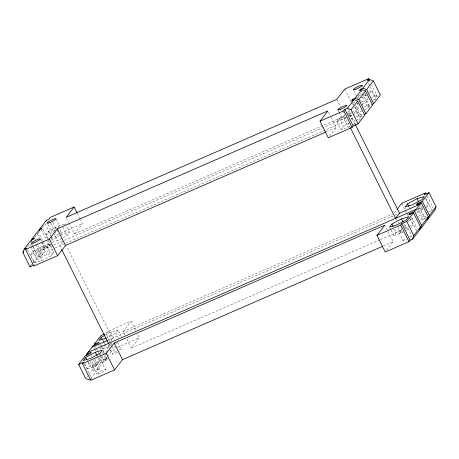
<?xml version="1.0" encoding="UTF-8"?>
<svg xmlns="http://www.w3.org/2000/svg" width="459" height="459" viewBox="0 0 459 459"><rect width="100%" height="100%" fill="white"/><g stroke="black" fill="none" stroke-linecap="round" stroke-linejoin="round"><path stroke-width="0.34" stroke-dasharray="2.29 1.72" d="M32.262 245.674L30.736 242.604L31.137 241.417M34.918 237.188L37.426 233.935L38.441 230.969M27.551 246.724L29.64 244.016L30.564 245.858M30.736 242.604L31.987 240.981M39.354 231.439L38.516 232.524L42.802 241.118M42.698 227.107L45.211 223.86L51.024 235.524M30.478 254.619L32.836 251.566L42.463 246.357L49.733 244.205L53.875 252.507L51.517 255.565L41.889 260.769L34.62 262.927L30.478 254.619L37.747 252.467L47.375 247.258L49.733 244.205M48.275 238.932L46.043 234.463L48.402 231.405L58.029 226.201L65.298 224.044L64.512 225.065M31.246 265.176L32.916 263.013M33.335 262.468L36.686 258.136L41.603 255.996L42.693 254.579L37.282 243.718M32.572 246.288L37.776 256.724L44.466 248.061L49.388 245.915L50.479 244.504L47.931 239.391M43.106 241.732L45.556 246.644L49.32 241.773M50.995 239.604L52.251 237.98L57.174 235.834L58.609 233.975L56.377 229.5M34.62 262.927L36.978 259.869L46.606 254.665L53.875 252.507M51.758 240.734L52.544 239.713L59.768 235.811M52.165 242.18L57.455 240.614L67.083 235.41L69.441 232.352L65.62 224.686M62.59 242.209L59.819 245.8L61.408 248.99M69.051 223.022L74.467 233.883L82.396 223.613L80.486 219.775M135.52 330.159L131.062 321.214L107.274 331.576L105.834 333.441L112.208 346.218M84.875 363.723L87.422 368.835L89.78 365.783L99.408 360.573L106.677 358.422L105.088 355.226M102.351 347.4L102.988 348.679L105.346 345.627M106.121 338.22L115.748 333.01L118.106 329.958L122.243 338.266M108.875 342.89L112.449 338.272L66.647 246.408M86.533 377.447L88.621 374.739M89.04 374.194L92.385 369.862L88.409 361.881M94.864 359.213L99.643 368.801L97.182 369.868L93.481 368.451L100.171 359.781L98.949 357.326M104.876 353.608L107.423 358.72L104.968 359.793L101.261 358.37L103.355 355.662M105.863 352.414L107.957 349.706L105.197 344.181M125.037 335.322L123.127 331.484L131.062 321.214M90.653 378.325L96.092 371.279L98.553 370.212L99.643 368.801M97.182 369.868L103.872 361.204L106.333 360.131L107.423 358.72M104.968 359.793L107.056 357.085M107.475 356.54L111.657 351.124L114.119 350.051L115.553 348.192L114.601 346.275M87.422 368.835L94.692 366.684L104.319 361.474L106.677 358.422M126.948 339.155L131.412 348.1L139.341 337.83L137.43 333.997M349.97 126.363L348.163 127.338L340.894 129.495L336.757 121.187L339.115 118.129L344.525 115.203M329.539 136.162L336.217 127.516L330.801 116.649M347.647 112.713L349.735 110.011M350.074 116.62L350.865 115.593L355.002 123.89M340.894 129.495L343.252 126.437L348.668 123.511M355.186 106.781L356.465 109.334L358.823 106.281M354.044 113.316L356.012 110.768L360.149 119.076L358.186 121.624M369.61 93.16L371.578 90.612L375.72 98.92L373.362 101.973M352.851 103.286L359.856 117.343L360.946 115.932L363.408 114.859M362.541 97.044L367.642 107.263L368.732 105.851L371.193 104.778M368.416 83.131L375.422 97.188L376.862 95.323L371.767 85.099M394.224 213.022L396.731 209.78M391.154 230.292L393.702 235.404L396.06 232.352L401.476 229.42M386.484 250.379L393.168 241.732L385.199 225.759M404.597 226.935L406.68 224.227M408.349 222.07L410.019 219.907L414.523 217.945M410.989 227.532L412.957 224.99L409.772 218.599M426.164 207.887L428.522 204.829L425.654 199.08M60.364 235.484L62.172 234.509L69.441 232.352M358.29 96.023L361.296 94.393M361.394 97.899L366.81 94.967M362.432 104.331L368.451 101.072L364.308 92.77M347.538 113.574L356.012 110.768M363.735 107.182L370.35 103.602M336.757 121.187L344.021 119.03L346.43 117.728M349.437 116.104L352.449 114.475M353.579 124.412L356.591 122.782M105.421 335.041L110.837 332.109L118.106 329.958M115.674 343.596L116.879 342.942M417.644 208.937L422.578 206.596M423.158 209.511L416.537 213.091L415.9 211.817M404.482 227.79L407.667 226.557M393.702 235.404L400.971 233.252L403.375 231.95M406.387 230.32L408.791 229.018M60.536 233.132L82.396 223.613M356.93 104.009L358.221 103.447M361.434 102.047L368.502 98.966M371.721 97.566L376.862 95.323M375.422 97.188L377.883 96.115M74.467 233.883L345.145 115.961M45.556 246.644L50.479 244.504M367.642 107.263L370.717 105.926M43.278 249.598L52.888 245.41M53.531 245.135L346.27 117.596M349.551 116.167L352.151 115.037M352.787 114.756L361.761 110.848M364.962 109.454L369.449 107.498M39.313 254.734L54.69 248.032M55.332 247.757L65.075 243.511M65.729 243.224L346.901 120.728L350.079 127.109M350.745 119.053L355.232 117.102M355.874 116.821L362.92 113.752M37.776 256.724L42.693 254.579M326.366 131.808L336.217 127.516M359.856 117.343L362.317 116.27M123.127 331.484L392.491 214.135M107.963 340.222L394.275 215.489M394.929 215.202L396.903 214.342M117.487 347.354L139.341 337.83M418.379 216.264L425.453 213.183M428.666 211.783L433.164 209.82M131.412 348.1L379.754 239.908M380.408 239.621L402.09 230.177L400.179 226.344M383.311 246.024L393.168 241.732M90.63 379.415L91.857 378.876L84.215 363.539M368.933 91.398L371.578 90.612M373.075 99.706L375.72 98.92M356.465 109.334L360.43 108.163M355.524 120.447L352.879 121.233L348.742 112.925M356.184 120.252L360.149 119.076M46.043 234.463L53.313 232.306M425.877 205.615L428.522 204.829M408.332 226.356L412.957 224.99M102.988 348.679L110.258 346.528L108.984 343.969M109.804 350.418L111.657 351.124M100.171 359.781L103.872 361.204M92.385 369.862L96.092 371.279M369.214 79.986L370.493 82.545M427.117 196.125L433.17 208.266M425.682 197.984L432.051 210.767M362.226 85.322L362.862 86.602M420.616 205.707L421.253 206.986M360.768 89.878L368.732 105.851M419.308 207.29L425.361 219.431M360.631 93.206L361.267 94.485M417.897 208.065L423.95 220.205M360.229 100.154L363.413 106.545M353.705 90.348L357.527 98.014M357.228 103.086L358.502 105.645M409.078 207.078L410.03 209M353.941 101.875L354.577 103.149M355.851 105.708L360.946 115.932M411.522 217.371L417.26 228.869M352.323 101.032L353.912 104.222M405.446 207.577L406.083 208.856M410.116 218.14L416.485 230.923M344.789 89.075L351.164 101.852M351.485 102.495L353.074 105.69M401.74 203.291L406.519 212.878M406.835 213.515L407.793 215.432M348.576 109.317L350.802 113.792M407.753 228.008L411.889 236.31M404.092 223.946L405.687 227.142M336.86 99.345L340.681 107.016M342.592 110.848L344.824 115.318M396.358 218.673L398.584 223.149M344.021 119.03L348.163 127.338M398.102 227.498L400.971 233.252M337.818 109.862L338.776 111.778M339.092 112.415L341.961 118.17A4.934 0.78 -26.5 0 0 345.495 117.257M401.923 230.051A4.934 0.78 -26.5 0 0 398.905 232.386L403.048 240.694A4.934 0.78 -26.5 0 0 406.588 239.782M339.115 118.129L343.252 126.437M394.465 229.156L396.06 232.352M389.88 227.733L390.833 229.655M328.575 112.18L330.486 116.012M77.301 213.389L80.164 219.138M66.498 217.91L68.73 222.38M62.94 227.102L67.083 235.41M115.748 333.01L118.296 338.122M55.906 218.696L59.727 226.367M117.63 342.5L121.136 349.529M58.029 226.201L62.172 234.509M110.837 332.109L114.658 339.78M52.877 222.472L56.061 228.863M107.274 331.576L112.369 341.8M50.8 223.057L54.621 230.722M54.942 231.365L57.174 235.834M112.524 346.861L114.119 350.051M53.634 232.948L57.455 240.614M47.793 224.474L51.293 231.502M108.244 345.719L109.833 348.915M110.154 349.557L112.386 354.027M51.333 236.138L52.251 237.98M103.361 340.498L104.893 343.567M48.402 231.405L50.633 235.88M50.949 236.517L52.544 239.713M102.799 340.515L103.757 342.431M104.073 343.068L104.709 344.348M101.078 344.847L102.036 346.763M42.83 229.167L47.61 238.749M100.418 344.663L101.055 345.943M101.37 346.579L104.56 352.971M103.172 351.393L104.767 354.589M41.103 229.299L49.388 245.915M98.369 344.158L100.917 349.27M102.512 352.466L106.333 360.131M47.375 247.258L51.517 255.565M100.498 353.809L101.45 355.725M101.772 356.362L104.319 361.474M95.443 346.706L96.057 347.933M96.361 348.547L97.279 350.389M97.589 351.003L98.507 352.845M98.811 353.459L99.729 355.3M100.039 355.914L101.261 358.37M40.392 238.95L41.666 241.509M41.987 242.145L44.534 247.258A4.934 0.78 -26.5 0 1 37.954 251.211A4.934 0.78 -26.5 0 1 37.827 249.765A4.934 0.78 -26.5 0 1 44.534 247.258M101.479 361.474A4.934 0.78 -26.5 0 1 94.898 365.427A4.934 0.78 -26.5 0 1 94.772 363.981A4.934 0.78 -26.5 0 1 101.479 361.474L105.622 369.782A4.934 0.78 -26.5 0 1 99.041 373.735A4.934 0.78 -26.5 0 1 98.915 372.289A4.934 0.78 -26.5 0 1 105.622 369.782M37.426 233.935L39.572 238.232M41.408 241.922L44.466 248.061M93.131 345.661L94.353 348.117M94.663 348.731L95.885 351.187M42.463 246.357L46.606 254.665M96.86 355.461L97.819 357.377M98.134 358.02L99.408 360.573M34.414 237.969L35.366 239.885M35.871 244.492L41.603 255.996M91.226 355.513L91.863 356.792M93.452 359.988L98.553 370.212M37.747 252.467L41.889 260.769M91.823 360.929L94.692 366.684M31.533 243.259L35.676 251.566M92.62 365.783L96.763 374.091M90.113 361.698L93.481 368.451M30.868 246.472L36.686 258.136M32.836 251.566L36.978 259.869M86.917 360.028L87.87 361.95M88.191 362.587L89.78 365.783M27.586 249.96L34.913 264.659M365.921 94.284A4.934 0.78 -26.5 0 1 363.373 95.954M359.03 97.887A4.934 0.78 -26.5 0 1 358.267 98.083M357.756 98.128A4.934 0.78 -26.5 0 1 360.527 95.684M364.871 93.756A4.934 0.78 -26.5 0 1 365.634 93.561M348.358 114.245A4.934 0.78 -26.5 0 1 348.829 115.525M341.961 118.17A4.934 0.78 -26.5 0 1 344.979 115.834M55.206 230.343A4.934 0.78 -26.5 0 1 51.362 231.129A4.934 0.78 -26.5 0 1 57.26 227.675M422.871 208.501A4.934 0.78 -26.5 0 1 415.974 212.104M416.433 210.503A4.934 0.78 -26.5 0 1 422.578 207.778M426.365 217.308A4.934 0.78 -26.5 0 1 420.117 220.412M420.576 218.811A4.934 0.78 -26.5 0 1 426.721 216.08M119.369 349.815A4.934 0.78 -26.5 0 1 119.547 351.106M117.447 352.305A4.934 0.78 -26.5 0 1 112.329 353.941A4.934 0.78 -26.5 0 1 117.229 350.687M405.308 228.462A4.934 0.78 -26.5 0 1 406.645 229.167M402.445 231.474A4.934 0.78 -26.5 0 1 398.905 232.386M409.445 236.769A4.934 0.78 -26.5 0 1 410.788 237.475M403.048 240.694A4.934 0.78 -26.5 0 1 406.066 238.359M112.151 344.56A4.934 0.78 -26.5 0 1 108.192 345.633A4.934 0.78 -26.5 0 1 111.927 342.948"/><path stroke-width="0.69" d="M33.679 265.193L29.99 266.805L22.95 252.679L24.166 249.117L30.862 240.453L33.323 239.38L34.414 237.969L31.952 239.041L31.545 240.229M39.124 230.745L39.738 228.961L46.428 220.297L48.889 219.224L50.324 217.359L74.111 206.998L76.98 212.746M46.02 221.485L46.428 220.297M382.657 246.311L122.49 359.655L114.555 369.925L90.767 380.287L82.482 363.677L106.27 353.31L114.205 343.039L384.883 225.117L376.948 235.387L385.233 252.002L409.021 241.641L410.111 240.229L412.572 239.156L413.788 235.593L420.484 226.924L413.444 212.804L408.521 214.95L409.612 213.533L414.534 211.392L421.224 202.723L428.264 216.849L427.048 220.412L420.358 229.075L419.124 229.615M420.484 226.924L419.262 230.487L412.572 239.156M420.358 229.075L421.574 225.512L428.264 216.849M426.91 219.534L428.138 219L429.36 215.432L436.05 206.768L429.01 192.648L424.087 194.788L425.527 192.929L426.164 194.209M436.05 206.768L434.834 210.331L428.138 219M31.952 239.041L38.642 230.372L41.103 229.299L42.194 227.888L39.738 228.961M22.95 252.679L23.788 251.601M325.706 132.094L65.539 245.439L57.61 255.709L33.823 266.071L25.538 249.461L26.628 248.044L24.166 249.117M25.538 249.461L49.325 239.093L57.26 228.823L327.938 110.9L320.003 121.17L328.288 137.786L352.076 127.424L353.166 126.007L358.089 123.867L364.779 115.198L357.739 101.078L354.032 99.66L351.577 100.728L352.667 99.316L355.128 98.243L361.818 89.58L365.519 90.997L372.565 105.122L365.869 113.786L364.021 114.589M74.111 206.998L66.182 217.268L336.86 99.345L344.789 89.075L368.577 78.713L369.214 79.986M29.99 266.805L30.828 265.721M90.63 379.415L89.396 379.949L85.695 378.526L78.655 364.406L85.345 355.742L90.268 353.596L91.358 352.185L86.435 354.331L87.049 355.559M86.435 354.331L93.131 345.661L98.054 343.516L99.144 342.104L94.221 344.25L94.835 345.478M94.221 344.25L100.911 335.586L104.606 333.974M85.638 357.475L83.28 360.527L90.549 358.376L100.177 353.166L102.535 350.114L95.265 352.265L85.638 357.475L86.596 359.391M104.818 335.363L101.21 337.319L98.851 340.371L106.121 338.22M82.482 363.677L83.578 362.266L78.655 364.406M320.003 121.17L343.791 110.808L344.881 109.397L347.343 108.324L354.032 99.66M368.577 78.713L367.143 80.572L369.604 79.499L373.305 80.922L380.345 95.042L373.655 103.711L371.807 104.514M361.818 89.58L359.357 90.653L360.447 89.241L362.908 88.168L369.604 79.499M358.089 123.867L351.043 109.747L357.739 101.078M365.869 113.786L358.829 99.666L365.519 90.997M373.655 103.711L366.615 89.585L373.305 80.922M397.144 209.235L401.74 203.291L425.527 192.929M420.037 204.266L399.531 213.2L395.566 218.335L350.401 127.745M391.917 224.044L389.559 227.096L396.828 224.944L406.456 219.735L408.814 216.682L401.545 218.834L391.917 224.044L393.191 226.597M407.483 203.888L405.125 206.94L412.394 204.789L422.022 199.579L424.38 196.527L417.111 198.678L407.483 203.888L408.757 206.441M376.948 235.387L400.736 225.025L401.826 223.613L406.749 221.468L413.444 212.804M429.01 192.648L422.314 201.312L417.397 203.457L416.307 204.869L421.224 202.723M91.938 347.205L107.32 340.503M87.973 352.34L416.072 209.402M362.908 88.168L366.615 89.585M355.128 98.243L358.829 99.666M347.343 108.324L351.043 109.747M422.314 201.312L429.36 215.432M417.111 198.678L418.706 201.874M417.397 203.457L418.034 204.737M414.534 211.392L421.574 225.512M352.667 99.316L353.304 100.596M409.612 213.533L410.248 214.812M406.749 221.468L413.788 235.593M355.318 124.527L399.531 213.2M401.545 218.834L403.14 222.03M344.881 109.397L353.166 126.007M401.826 223.613L410.111 240.229M343.791 110.808L352.076 127.424M400.736 225.025L409.021 241.641M57.26 228.823L65.539 245.439M114.205 343.039L122.49 359.655M61.724 249.627L108.479 343.407M101.21 337.319L102.162 339.235M49.325 239.093L57.61 255.709M106.27 353.31L114.555 369.925M95.265 352.265L96.86 355.461M355.845 89.241A4.934 0.78 -26.5 0 0 362.226 85.322A4.934 0.78 -26.5 0 0 355.346 87.979A4.934 0.78 -26.5 0 0 355.845 89.241M340.262 109.403A4.934 0.78 -26.5 0 0 346.66 105.484A4.934 0.78 -26.5 0 0 339.798 108.129A4.934 0.78 -26.5 0 0 340.262 109.403M33.811 242.903A4.934 0.78 -26.5 0 0 40.392 238.95A4.934 0.78 -26.5 0 0 33.685 241.457A4.934 0.78 -26.5 0 0 33.811 242.903M48.924 222.908A4.934 0.78 -26.5 0 0 55.935 218.909A4.934 0.78 -26.5 0 0 49.733 221.02A4.934 0.78 -26.5 0 0 48.924 222.908"/></g></svg>
